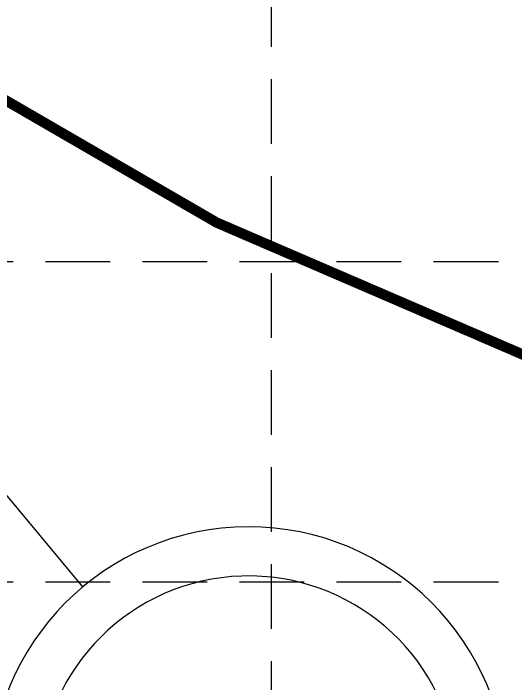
# Model space of a CAD drawing. Header units: feet. Extents: x 9681 to 12164, y 9191 to 13159.
# Drawn here: x 10377.5 to 10474.6, y 11836.2 to 11965.8 of the extents above; entities that cross this region are included whole.
import ezdxf

# ---------------------------------------------------------------- set-up
doc = ezdxf.new("R2010")
doc.units = ezdxf.units.FT
doc.header["$MEASUREMENT"] = 0
doc.linetypes.add('CENTER2', pattern=[1.125, 0.75, -0.125, 0.125, -0.125])
doc.linetypes.add('DASHED', pattern=[0.75, 0.5, -0.25])
for name, color, linetype in [('2LOT', 15, 'Continuous'), ('2PVMT', 15, 'Continuous'), ('2ROW', 15, 'Continuous'), ('CL CREEK-REALIGN', 5, 'CENTER2'), ('GRID', 254, 'DASHED')]:
    doc.layers.add(name, color=color, linetype=linetype)

msp = doc.modelspace()

# ---------------------------------------------------------------- linework, layer by layer
at = {"layer": '2LOT', "color": 7, "linetype": 'Continuous'}
msp.add_line((10390.94, 11854.94), (10372.84, 11876.65), dxfattribs=at)
at = {"layer": '2PVMT', "color": 7, "linetype": 'Continuous'}
msp.add_lwpolyline([(10432.63, 11777.21, 2.057399), (10382.46, 11816.46), (10382.64, 11735.36, -0.032089), (10380.37, 11698.95, -0.380467), (10355.33, 11677.09, 0.002935), (10351.63, 11677.11), (10148.76, 11676.68, -0.414214), (10123.71, 11701.62), (10123.17, 11953.37, -0.345849), (10142.2, 11977.7, 2.057399)], format="xyb", dxfattribs=at)
at = {"layer": '2ROW', "color": 7, "linetype": 'Continuous'}
msp.add_arc((10422.96, 11816.54), 50, 270.1215, 180.1215, dxfattribs=at)
at = {"layer": 'CL CREEK-REALIGN', "color": 5, "linetype": 'Continuous', "lineweight": 30, "const_width": 2}
msp.add_lwpolyline([(11909.42, 11588.98), (11854.73, 11604.68), (11688.53, 11571.7), (11650.15, 11570.14), (11556.22, 11535.78), (11551.46, 11535.66), (11432.55, 11519.59), (11073.94, 11514.43), (10978.05, 11522.3), (10943.83, 11543.41), (10913.91, 11562.99), (10884.26, 11581.65), (10759.64, 11679.15), (10683.63, 11743.57), (10623.8, 11836.11), (10416.82, 11925.35), (10354.09, 11961.7), (10283.17, 11993.97), (10172.38, 12125.51), (9993.84, 12299.04), (9961.9, 12317.85)], dxfattribs=at)
at = {"layer": 'GRID', "color": 253, "linetype": 'DASHED', "ltscale": 25}
for p, q in [((10427.3, 9503.08), (10427.42, 13091.73)), ((9746.23, 11917.84), (12098.98, 11917.84)), ((9746.23, 11855.92), (12098.98, 11855.92))]:
    msp.add_line(p, q, dxfattribs=at)

doc.saveas('drawing.dxf')
